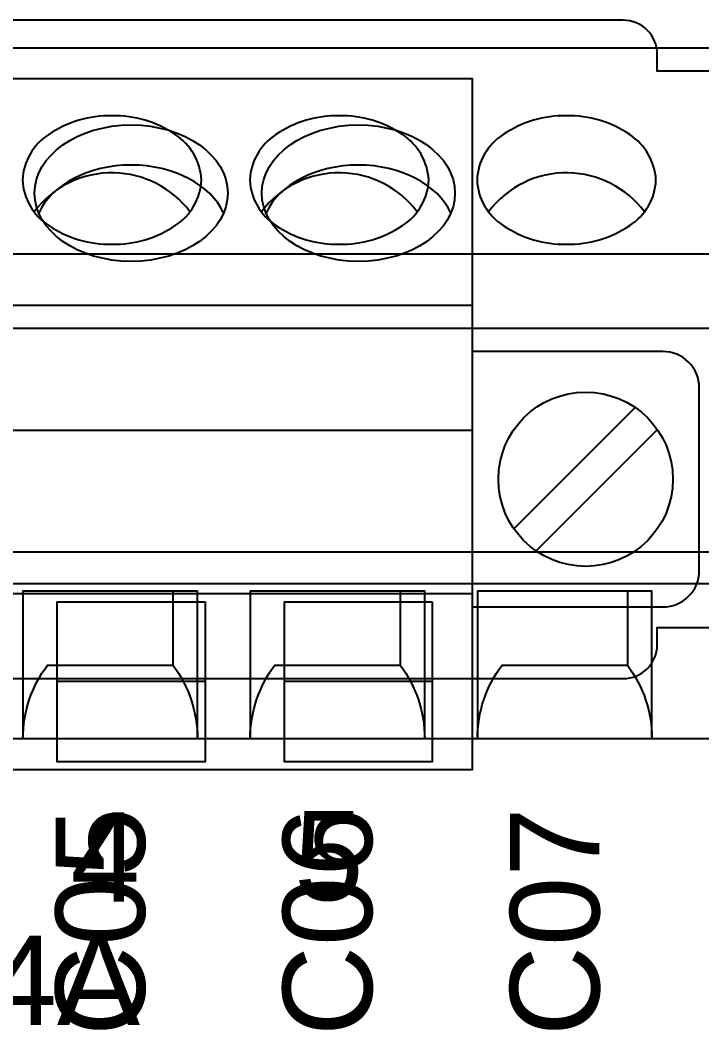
# Model space of a CAD drawing. Extents: x 1 to 47, y 1 to 35.
# Drawn here: x 40.807 to 41.407, y 13.306 to 14.195 of the extents above; entities that cross this region are included whole.
import ezdxf

# ---------------------------------------------------------------- set-up
doc = ezdxf.new("R2010")
doc.units = 0
doc.header["$MEASUREMENT"] = 0
for name, color, linetype in [('4_01__0-__EMPTY', 7, 'CONTINUOUS'), ('4_02__A0__SERIAL_COMMUNICA', 7, 'CONTINUOUS'), ('4_03__B-___3__DI___4__DO__', 7, 'CONTINUOUS'), ('4_04__1-___4__DI___4__DO__', 7, 'CONTINUOUS'), ('4_05__C-___4__DI___4__DO__', 7, 'CONTINUOUS'), ('4_06__D-___4__DI___3__DO__', 7, 'CONTINUOUS'), ('4_07__2A___8__FORM_A_DO', 7, 'CONTINUOUS'), ('4_08__2B___8__FORM_B_DO', 7, 'CONTINUOUS'), ('4_09__2C___8__DO__6__FORM_', 7, 'CONTINUOUS'), ('4_10__2D___8__DO__2__FORM_', 7, 'CONTINUOUS'), ('4_11__2G___8__DO__4__FORM_', 7, 'CONTINUOUS'), ('4_12__3-___8__DI', 7, 'CONTINUOUS'), ('4_13__4-___14__DI', 7, 'CONTINUOUS'), ('4_14__5-___8__AI', 7, 'CONTINUOUS'), ('4_15__6-___4__AI____4__AO', 7, 'CONTINUOUS')]:
    doc.layers.add(name, color=color, linetype=linetype)
doc.styles.add('ARIAL', font='arial.ttf')

msp = doc.modelspace()

# ---------------------------------------------------------------- linework, layer by layer
at = {"layer": '4_01__0-__EMPTY'}
for points in [[(42.53268, 14.19507), (41.63745, 14.19507, 0.414214), (41.60757, 14.16519), (41.60757, 14.15007), (41.36757, 14.15007), (41.36757, 14.16519, 0.414214), (41.33768, 14.19507), (40.37245, 14.19507, 0.414214)], [(40.37245, 13.61507), (41.33768, 13.61507, 0.414214), (41.36757, 13.64496), (41.36757, 13.66007), (41.60757, 13.66007), (41.60757, 13.64496, 0.414214), (41.63745, 13.61507), (42.53268, 13.61507, 0.414214)]]:
    msp.add_lwpolyline(points, format="xyb", dxfattribs=at)
at = {"layer": '4_02__A0__SERIAL_COMMUNICA'}
for points in [[(40.2046, 14.14371), (41.2046, 14.14371), (41.2046, 13.53471), (40.2046, 13.53471)], [(40.9696, 13.68264), (40.9696, 13.54179), (40.8396, 13.54179), (40.8396, 13.68264)], [(41.1696, 13.68264), (41.1696, 13.54179), (41.0396, 13.54179), (41.0396, 13.68264)]]:
    msp.add_lwpolyline(points, close=True, dxfattribs=at)
for points in [[(41.2046, 13.94371), (40.2046, 13.94371)], [(41.24145, 13.74705), (41.34826, 13.85386)], [(41.2046, 13.83371), (40.2046, 13.83371)], [(41.36775, 13.83438), (41.26094, 13.72757)], [(41.2046, 13.68971), (40.2046, 13.68971)], [(40.9696, 13.6125), (40.8396, 13.6125)], [(41.1696, 13.6125), (41.0396, 13.6125)]]:
    msp.add_lwpolyline(points, dxfattribs=at)
msp.add_lwpolyline([(41.2046, 13.67821), (41.3726, 13.67821, 0.414214), (41.4046, 13.71021), (41.4046, 13.87121, 0.414214), (41.3726, 13.90321), (41.2046, 13.90321)], format="xyb", dxfattribs=at)
msp.add_circle((41.3046, 13.79071), 0.07677, dxfattribs=at)
for centre in [(40.9046, 14.04271), (41.1046, 14.04271)]:
    msp.add_ellipse(centre, major_axis=(0.085, 0), ratio=0.707107, dxfattribs=at)
for centre in [(40.9046, 14.00735), (41.1046, 14.00735)]:
    msp.add_ellipse(centre, major_axis=(0.085, 0), ratio=0.707107, start_param=0.298532, end_param=2.84306, dxfattribs=at)
at = {"layer": '4_03__B-___3__DI___4__DO__'}
msp.add_lwpolyline([(41.58617, 14.17076), (41.58617, 13.56205), (39.98617, 13.56205), (39.98617, 14.17076)], close=True, dxfattribs=at)
for points in [[(40.94342, 14.09434, 0.154167), (40.88774, 14.11093, 0.154167), (40.83206, 14.09434, 0.244062), (40.809, 14.05429, 0.244061), (40.83206, 14.01424, 0.154167), (40.88774, 13.99765, 0.154167), (40.94342, 14.01424, 0.24406), (40.96648, 14.05429, 0.236767)], [(41.14342, 14.09434, 0.154167), (41.08774, 14.11093, 0.154167), (41.03206, 14.09434, 0.244062), (41.009, 14.05429, 0.244061), (41.03206, 14.01424, 0.154167), (41.08774, 13.99765, 0.154167), (41.14342, 14.01424, 0.24406), (41.16648, 14.05429, 0.236767)], [(41.34342, 14.09434, 0.154167), (41.28774, 14.11093, 0.154167), (41.23206, 14.09434, 0.244062), (41.209, 14.05429, 0.244061), (41.23206, 14.01424, 0.154167), (41.28774, 13.99765, 0.154167), (41.34342, 14.01424, 0.24406), (41.36648, 14.05429, 0.236767)]]:
    msp.add_lwpolyline(points, format="xyb", close=True, dxfattribs=at)
for points in [[(40.95655, 14.02646, 0.005828), (40.95626, 14.02638, 0.231198), (40.88932, 14.06063, 0.240907), (40.81922, 14.02638, 0.001746), (40.81909, 14.02625)], [(41.15655, 14.02646, 0.005828), (41.15626, 14.02638, 0.231198), (41.08932, 14.06063, 0.240907), (41.01922, 14.02638, 0.001746), (41.01909, 14.02625)], [(41.35655, 14.02646, 0.005828), (41.35626, 14.02638, 0.231198), (41.28932, 14.06063, 0.240907), (41.21922, 14.02638, 0.001746), (41.21909, 14.02625)], [(40.94128, 13.69213), (40.94128, 13.627, -0.162987), (40.96294, 13.562), (40.96294, 13.69213), (40.80939, 13.69213), (40.80939, 13.56205, -0.162853), (40.83105, 13.627), (40.94128, 13.627)], [(41.14128, 13.69213), (41.14128, 13.627, -0.162987), (41.16294, 13.562), (41.16294, 13.69213), (41.00939, 13.69213), (41.00939, 13.56205, -0.162853), (41.03105, 13.627), (41.14128, 13.627)], [(41.34128, 13.69213), (41.34128, 13.627, -0.162987), (41.36294, 13.562), (41.36294, 13.69213), (41.20939, 13.69213), (41.20939, 13.56205, -0.162853), (41.23105, 13.627), (41.34128, 13.627)]]:
    msp.add_lwpolyline(points, format="xyb", dxfattribs=at)
for points in [[(39.98617, 13.98917), (41.58617, 13.98917)], [(39.98617, 13.92373), (41.58617, 13.92373)], [(39.98617, 13.72663), (41.58617, 13.72663)], [(39.98617, 13.6988), (41.58617, 13.6988)]]:
    msp.add_lwpolyline(points, dxfattribs=at)
at = {"layer": '4_04__1-___4__DI___4__DO__'}
msp.add_lwpolyline([(41.58617, 14.17076), (41.58617, 13.56205), (39.98617, 13.56205), (39.98617, 14.17076)], close=True, dxfattribs=at)
for points in [[(40.94342, 14.09434, 0.154167), (40.88774, 14.11093, 0.154167), (40.83206, 14.09434, 0.244062), (40.809, 14.05429, 0.244061), (40.83206, 14.01424, 0.154167), (40.88774, 13.99765, 0.154167), (40.94342, 14.01424, 0.24406), (40.96648, 14.05429, 0.236767)], [(41.14342, 14.09434, 0.154167), (41.08774, 14.11093, 0.154167), (41.03206, 14.09434, 0.244062), (41.009, 14.05429, 0.244061), (41.03206, 14.01424, 0.154167), (41.08774, 13.99765, 0.154167), (41.14342, 14.01424, 0.24406), (41.16648, 14.05429, 0.236767)], [(41.34342, 14.09434, 0.154167), (41.28774, 14.11093, 0.154167), (41.23206, 14.09434, 0.244062), (41.209, 14.05429, 0.244061), (41.23206, 14.01424, 0.154167), (41.28774, 13.99765, 0.154167), (41.34342, 14.01424, 0.24406), (41.36648, 14.05429, 0.236767)]]:
    msp.add_lwpolyline(points, format="xyb", close=True, dxfattribs=at)
for points in [[(40.95655, 14.02646, 0.005828), (40.95626, 14.02638, 0.231198), (40.88932, 14.06063, 0.240907), (40.81922, 14.02638, 0.001746), (40.81909, 14.02625)], [(41.15655, 14.02646, 0.005828), (41.15626, 14.02638, 0.231198), (41.08932, 14.06063, 0.240907), (41.01922, 14.02638, 0.001746), (41.01909, 14.02625)], [(41.35655, 14.02646, 0.005828), (41.35626, 14.02638, 0.231198), (41.28932, 14.06063, 0.240907), (41.21922, 14.02638, 0.001746), (41.21909, 14.02625)], [(40.94128, 13.69213), (40.94128, 13.627, -0.162987), (40.96294, 13.562), (40.96294, 13.69213), (40.80939, 13.69213), (40.80939, 13.56205, -0.162853), (40.83105, 13.627), (40.94128, 13.627)], [(41.14128, 13.69213), (41.14128, 13.627, -0.162987), (41.16294, 13.562), (41.16294, 13.69213), (41.00939, 13.69213), (41.00939, 13.56205, -0.162853), (41.03105, 13.627), (41.14128, 13.627)], [(41.34128, 13.69213), (41.34128, 13.627, -0.162987), (41.36294, 13.562), (41.36294, 13.69213), (41.20939, 13.69213), (41.20939, 13.56205, -0.162853), (41.23105, 13.627), (41.34128, 13.627)]]:
    msp.add_lwpolyline(points, format="xyb", dxfattribs=at)
for points in [[(39.98617, 13.98917), (41.58617, 13.98917)], [(39.98617, 13.92373), (41.58617, 13.92373)], [(39.98617, 13.72663), (41.58617, 13.72663)], [(39.98617, 13.6988), (41.58617, 13.6988)]]:
    msp.add_lwpolyline(points, dxfattribs=at)
at = {"layer": '4_05__C-___4__DI___4__DO__'}
msp.add_lwpolyline([(41.58617, 14.17076), (41.58617, 13.56205), (39.98617, 13.56205), (39.98617, 14.17076)], close=True, dxfattribs=at)
for points in [[(40.94342, 14.09434, 0.154167), (40.88774, 14.11093, 0.154167), (40.83206, 14.09434, 0.244062), (40.809, 14.05429, 0.244061), (40.83206, 14.01424, 0.154167), (40.88774, 13.99765, 0.154167), (40.94342, 14.01424, 0.24406), (40.96648, 14.05429, 0.236767)], [(41.14342, 14.09434, 0.154167), (41.08774, 14.11093, 0.154167), (41.03206, 14.09434, 0.244062), (41.009, 14.05429, 0.244061), (41.03206, 14.01424, 0.154167), (41.08774, 13.99765, 0.154167), (41.14342, 14.01424, 0.24406), (41.16648, 14.05429, 0.236767)], [(41.34342, 14.09434, 0.154167), (41.28774, 14.11093, 0.154167), (41.23206, 14.09434, 0.244062), (41.209, 14.05429, 0.244061), (41.23206, 14.01424, 0.154167), (41.28774, 13.99765, 0.154167), (41.34342, 14.01424, 0.24406), (41.36648, 14.05429, 0.236767)]]:
    msp.add_lwpolyline(points, format="xyb", close=True, dxfattribs=at)
for points in [[(40.95655, 14.02646, 0.005828), (40.95626, 14.02638, 0.231198), (40.88932, 14.06063, 0.240907), (40.81922, 14.02638, 0.001746), (40.81909, 14.02625)], [(41.15655, 14.02646, 0.005828), (41.15626, 14.02638, 0.231198), (41.08932, 14.06063, 0.240907), (41.01922, 14.02638, 0.001746), (41.01909, 14.02625)], [(41.35655, 14.02646, 0.005828), (41.35626, 14.02638, 0.231198), (41.28932, 14.06063, 0.240907), (41.21922, 14.02638, 0.001746), (41.21909, 14.02625)], [(40.94128, 13.69213), (40.94128, 13.627, -0.162987), (40.96294, 13.562), (40.96294, 13.69213), (40.80939, 13.69213), (40.80939, 13.56205, -0.162853), (40.83105, 13.627), (40.94128, 13.627)], [(41.14128, 13.69213), (41.14128, 13.627, -0.162987), (41.16294, 13.562), (41.16294, 13.69213), (41.00939, 13.69213), (41.00939, 13.56205, -0.162853), (41.03105, 13.627), (41.14128, 13.627)], [(41.34128, 13.69213), (41.34128, 13.627, -0.162987), (41.36294, 13.562), (41.36294, 13.69213), (41.20939, 13.69213), (41.20939, 13.56205, -0.162853), (41.23105, 13.627), (41.34128, 13.627)]]:
    msp.add_lwpolyline(points, format="xyb", dxfattribs=at)
for points in [[(39.98617, 13.98917), (41.58617, 13.98917)], [(39.98617, 13.92373), (41.58617, 13.92373)], [(39.98617, 13.72663), (41.58617, 13.72663)], [(39.98617, 13.6988), (41.58617, 13.6988)]]:
    msp.add_lwpolyline(points, dxfattribs=at)
at = {"layer": '4_06__D-___4__DI___3__DO__'}
msp.add_lwpolyline([(41.58617, 14.17076), (41.58617, 13.56205), (39.98617, 13.56205), (39.98617, 14.17076)], close=True, dxfattribs=at)
for points in [[(40.94342, 14.09434, 0.154167), (40.88774, 14.11093, 0.154167), (40.83206, 14.09434, 0.244062), (40.809, 14.05429, 0.244061), (40.83206, 14.01424, 0.154167), (40.88774, 13.99765, 0.154167), (40.94342, 14.01424, 0.24406), (40.96648, 14.05429, 0.236767)], [(41.14342, 14.09434, 0.154167), (41.08774, 14.11093, 0.154167), (41.03206, 14.09434, 0.244062), (41.009, 14.05429, 0.244061), (41.03206, 14.01424, 0.154167), (41.08774, 13.99765, 0.154167), (41.14342, 14.01424, 0.24406), (41.16648, 14.05429, 0.236767)], [(41.34342, 14.09434, 0.154167), (41.28774, 14.11093, 0.154167), (41.23206, 14.09434, 0.244062), (41.209, 14.05429, 0.244061), (41.23206, 14.01424, 0.154167), (41.28774, 13.99765, 0.154167), (41.34342, 14.01424, 0.24406), (41.36648, 14.05429, 0.236767)]]:
    msp.add_lwpolyline(points, format="xyb", close=True, dxfattribs=at)
for points in [[(40.95655, 14.02646, 0.005828), (40.95626, 14.02638, 0.231198), (40.88932, 14.06063, 0.240907), (40.81922, 14.02638, 0.001746), (40.81909, 14.02625)], [(41.15655, 14.02646, 0.005828), (41.15626, 14.02638, 0.231198), (41.08932, 14.06063, 0.240907), (41.01922, 14.02638, 0.001746), (41.01909, 14.02625)], [(41.35655, 14.02646, 0.005828), (41.35626, 14.02638, 0.231198), (41.28932, 14.06063, 0.240907), (41.21922, 14.02638, 0.001746), (41.21909, 14.02625)], [(40.94128, 13.69213), (40.94128, 13.627, -0.162987), (40.96294, 13.562), (40.96294, 13.69213), (40.80939, 13.69213), (40.80939, 13.56205, -0.162853), (40.83105, 13.627), (40.94128, 13.627)], [(41.14128, 13.69213), (41.14128, 13.627, -0.162987), (41.16294, 13.562), (41.16294, 13.69213), (41.00939, 13.69213), (41.00939, 13.56205, -0.162853), (41.03105, 13.627), (41.14128, 13.627)], [(41.34128, 13.69213), (41.34128, 13.627, -0.162987), (41.36294, 13.562), (41.36294, 13.69213), (41.20939, 13.69213), (41.20939, 13.56205, -0.162853), (41.23105, 13.627), (41.34128, 13.627)]]:
    msp.add_lwpolyline(points, format="xyb", dxfattribs=at)
for points in [[(39.98617, 13.98917), (41.58617, 13.98917)], [(39.98617, 13.92373), (41.58617, 13.92373)], [(39.98617, 13.72663), (41.58617, 13.72663)], [(39.98617, 13.6988), (41.58617, 13.6988)]]:
    msp.add_lwpolyline(points, dxfattribs=at)
at = {"layer": '4_07__2A___8__FORM_A_DO'}
msp.add_lwpolyline([(41.58617, 14.17076), (41.58617, 13.56205), (39.98617, 13.56205), (39.98617, 14.17076)], close=True, dxfattribs=at)
for points in [[(40.94342, 14.09434, 0.154167), (40.88774, 14.11093, 0.154167), (40.83206, 14.09434, 0.244062), (40.809, 14.05429, 0.244061), (40.83206, 14.01424, 0.154167), (40.88774, 13.99765, 0.154167), (40.94342, 14.01424, 0.24406), (40.96648, 14.05429, 0.236767)], [(41.14342, 14.09434, 0.154167), (41.08774, 14.11093, 0.154167), (41.03206, 14.09434, 0.244062), (41.009, 14.05429, 0.244061), (41.03206, 14.01424, 0.154167), (41.08774, 13.99765, 0.154167), (41.14342, 14.01424, 0.24406), (41.16648, 14.05429, 0.236767)], [(41.34342, 14.09434, 0.154167), (41.28774, 14.11093, 0.154167), (41.23206, 14.09434, 0.244062), (41.209, 14.05429, 0.244061), (41.23206, 14.01424, 0.154167), (41.28774, 13.99765, 0.154167), (41.34342, 14.01424, 0.24406), (41.36648, 14.05429, 0.236767)]]:
    msp.add_lwpolyline(points, format="xyb", close=True, dxfattribs=at)
for points in [[(40.95655, 14.02646, 0.005828), (40.95626, 14.02638, 0.231198), (40.88932, 14.06063, 0.240907), (40.81922, 14.02638, 0.001746), (40.81909, 14.02625)], [(41.15655, 14.02646, 0.005828), (41.15626, 14.02638, 0.231198), (41.08932, 14.06063, 0.240907), (41.01922, 14.02638, 0.001746), (41.01909, 14.02625)], [(41.35655, 14.02646, 0.005828), (41.35626, 14.02638, 0.231198), (41.28932, 14.06063, 0.240907), (41.21922, 14.02638, 0.001746), (41.21909, 14.02625)], [(40.94128, 13.69213), (40.94128, 13.627, -0.162987), (40.96294, 13.562), (40.96294, 13.69213), (40.80939, 13.69213), (40.80939, 13.56205, -0.162853), (40.83105, 13.627), (40.94128, 13.627)], [(41.14128, 13.69213), (41.14128, 13.627, -0.162987), (41.16294, 13.562), (41.16294, 13.69213), (41.00939, 13.69213), (41.00939, 13.56205, -0.162853), (41.03105, 13.627), (41.14128, 13.627)], [(41.34128, 13.69213), (41.34128, 13.627, -0.162987), (41.36294, 13.562), (41.36294, 13.69213), (41.20939, 13.69213), (41.20939, 13.56205, -0.162853), (41.23105, 13.627), (41.34128, 13.627)]]:
    msp.add_lwpolyline(points, format="xyb", dxfattribs=at)
for points in [[(39.98617, 13.98917), (41.58617, 13.98917)], [(39.98617, 13.92373), (41.58617, 13.92373)], [(39.98617, 13.72663), (41.58617, 13.72663)], [(39.98617, 13.6988), (41.58617, 13.6988)]]:
    msp.add_lwpolyline(points, dxfattribs=at)
at = {"layer": '4_08__2B___8__FORM_B_DO'}
msp.add_lwpolyline([(41.58617, 14.17076), (41.58617, 13.56205), (39.98617, 13.56205), (39.98617, 14.17076)], close=True, dxfattribs=at)
for points in [[(40.94342, 14.09434, 0.154167), (40.88774, 14.11093, 0.154167), (40.83206, 14.09434, 0.244062), (40.809, 14.05429, 0.244061), (40.83206, 14.01424, 0.154167), (40.88774, 13.99765, 0.154167), (40.94342, 14.01424, 0.24406), (40.96648, 14.05429, 0.236767)], [(41.14342, 14.09434, 0.154167), (41.08774, 14.11093, 0.154167), (41.03206, 14.09434, 0.244062), (41.009, 14.05429, 0.244061), (41.03206, 14.01424, 0.154167), (41.08774, 13.99765, 0.154167), (41.14342, 14.01424, 0.24406), (41.16648, 14.05429, 0.236767)], [(41.34342, 14.09434, 0.154167), (41.28774, 14.11093, 0.154167), (41.23206, 14.09434, 0.244062), (41.209, 14.05429, 0.244061), (41.23206, 14.01424, 0.154167), (41.28774, 13.99765, 0.154167), (41.34342, 14.01424, 0.24406), (41.36648, 14.05429, 0.236767)]]:
    msp.add_lwpolyline(points, format="xyb", close=True, dxfattribs=at)
for points in [[(40.95655, 14.02646, 0.005828), (40.95626, 14.02638, 0.231198), (40.88932, 14.06063, 0.240907), (40.81922, 14.02638, 0.001746), (40.81909, 14.02625)], [(41.15655, 14.02646, 0.005828), (41.15626, 14.02638, 0.231198), (41.08932, 14.06063, 0.240907), (41.01922, 14.02638, 0.001746), (41.01909, 14.02625)], [(41.35655, 14.02646, 0.005828), (41.35626, 14.02638, 0.231198), (41.28932, 14.06063, 0.240907), (41.21922, 14.02638, 0.001746), (41.21909, 14.02625)], [(40.94128, 13.69213), (40.94128, 13.627, -0.162987), (40.96294, 13.562), (40.96294, 13.69213), (40.80939, 13.69213), (40.80939, 13.56205, -0.162853), (40.83105, 13.627), (40.94128, 13.627)], [(41.14128, 13.69213), (41.14128, 13.627, -0.162987), (41.16294, 13.562), (41.16294, 13.69213), (41.00939, 13.69213), (41.00939, 13.56205, -0.162853), (41.03105, 13.627), (41.14128, 13.627)], [(41.34128, 13.69213), (41.34128, 13.627, -0.162987), (41.36294, 13.562), (41.36294, 13.69213), (41.20939, 13.69213), (41.20939, 13.56205, -0.162853), (41.23105, 13.627), (41.34128, 13.627)]]:
    msp.add_lwpolyline(points, format="xyb", dxfattribs=at)
for points in [[(39.98617, 13.98917), (41.58617, 13.98917)], [(39.98617, 13.92373), (41.58617, 13.92373)], [(39.98617, 13.72663), (41.58617, 13.72663)], [(39.98617, 13.6988), (41.58617, 13.6988)]]:
    msp.add_lwpolyline(points, dxfattribs=at)
at = {"layer": '4_09__2C___8__DO__6__FORM_'}
msp.add_lwpolyline([(41.58617, 14.17076), (41.58617, 13.56205), (39.98617, 13.56205), (39.98617, 14.17076)], close=True, dxfattribs=at)
for points in [[(40.94342, 14.09434, 0.154167), (40.88774, 14.11093, 0.154167), (40.83206, 14.09434, 0.244062), (40.809, 14.05429, 0.244061), (40.83206, 14.01424, 0.154167), (40.88774, 13.99765, 0.154167), (40.94342, 14.01424, 0.24406), (40.96648, 14.05429, 0.236767)], [(41.14342, 14.09434, 0.154167), (41.08774, 14.11093, 0.154167), (41.03206, 14.09434, 0.244062), (41.009, 14.05429, 0.244061), (41.03206, 14.01424, 0.154167), (41.08774, 13.99765, 0.154167), (41.14342, 14.01424, 0.24406), (41.16648, 14.05429, 0.236767)], [(41.34342, 14.09434, 0.154167), (41.28774, 14.11093, 0.154167), (41.23206, 14.09434, 0.244062), (41.209, 14.05429, 0.244061), (41.23206, 14.01424, 0.154167), (41.28774, 13.99765, 0.154167), (41.34342, 14.01424, 0.24406), (41.36648, 14.05429, 0.236767)]]:
    msp.add_lwpolyline(points, format="xyb", close=True, dxfattribs=at)
for points in [[(40.95655, 14.02646, 0.005828), (40.95626, 14.02638, 0.231198), (40.88932, 14.06063, 0.240907), (40.81922, 14.02638, 0.001746), (40.81909, 14.02625)], [(41.15655, 14.02646, 0.005828), (41.15626, 14.02638, 0.231198), (41.08932, 14.06063, 0.240907), (41.01922, 14.02638, 0.001746), (41.01909, 14.02625)], [(41.35655, 14.02646, 0.005828), (41.35626, 14.02638, 0.231198), (41.28932, 14.06063, 0.240907), (41.21922, 14.02638, 0.001746), (41.21909, 14.02625)], [(40.94128, 13.69213), (40.94128, 13.627, -0.162987), (40.96294, 13.562), (40.96294, 13.69213), (40.80939, 13.69213), (40.80939, 13.56205, -0.162853), (40.83105, 13.627), (40.94128, 13.627)], [(41.14128, 13.69213), (41.14128, 13.627, -0.162987), (41.16294, 13.562), (41.16294, 13.69213), (41.00939, 13.69213), (41.00939, 13.56205, -0.162853), (41.03105, 13.627), (41.14128, 13.627)], [(41.34128, 13.69213), (41.34128, 13.627, -0.162987), (41.36294, 13.562), (41.36294, 13.69213), (41.20939, 13.69213), (41.20939, 13.56205, -0.162853), (41.23105, 13.627), (41.34128, 13.627)]]:
    msp.add_lwpolyline(points, format="xyb", dxfattribs=at)
for points in [[(39.98617, 13.98917), (41.58617, 13.98917)], [(39.98617, 13.92373), (41.58617, 13.92373)], [(39.98617, 13.72663), (41.58617, 13.72663)], [(39.98617, 13.6988), (41.58617, 13.6988)]]:
    msp.add_lwpolyline(points, dxfattribs=at)
at = {"layer": '4_10__2D___8__DO__2__FORM_'}
msp.add_lwpolyline([(41.58617, 14.17076), (41.58617, 13.56205), (39.98617, 13.56205), (39.98617, 14.17076)], close=True, dxfattribs=at)
for points in [[(40.94342, 14.09434, 0.154167), (40.88774, 14.11093, 0.154167), (40.83206, 14.09434, 0.244062), (40.809, 14.05429, 0.244061), (40.83206, 14.01424, 0.154167), (40.88774, 13.99765, 0.154167), (40.94342, 14.01424, 0.24406), (40.96648, 14.05429, 0.236767)], [(41.14342, 14.09434, 0.154167), (41.08774, 14.11093, 0.154167), (41.03206, 14.09434, 0.244062), (41.009, 14.05429, 0.244061), (41.03206, 14.01424, 0.154167), (41.08774, 13.99765, 0.154167), (41.14342, 14.01424, 0.24406), (41.16648, 14.05429, 0.236767)], [(41.34342, 14.09434, 0.154167), (41.28774, 14.11093, 0.154167), (41.23206, 14.09434, 0.244062), (41.209, 14.05429, 0.244061), (41.23206, 14.01424, 0.154167), (41.28774, 13.99765, 0.154167), (41.34342, 14.01424, 0.24406), (41.36648, 14.05429, 0.236767)]]:
    msp.add_lwpolyline(points, format="xyb", close=True, dxfattribs=at)
for points in [[(40.95655, 14.02646, 0.005828), (40.95626, 14.02638, 0.231198), (40.88932, 14.06063, 0.240907), (40.81922, 14.02638, 0.001746), (40.81909, 14.02625)], [(41.15655, 14.02646, 0.005828), (41.15626, 14.02638, 0.231198), (41.08932, 14.06063, 0.240907), (41.01922, 14.02638, 0.001746), (41.01909, 14.02625)], [(41.35655, 14.02646, 0.005828), (41.35626, 14.02638, 0.231198), (41.28932, 14.06063, 0.240907), (41.21922, 14.02638, 0.001746), (41.21909, 14.02625)], [(40.94128, 13.69213), (40.94128, 13.627, -0.162987), (40.96294, 13.562), (40.96294, 13.69213), (40.80939, 13.69213), (40.80939, 13.56205, -0.162853), (40.83105, 13.627), (40.94128, 13.627)], [(41.14128, 13.69213), (41.14128, 13.627, -0.162987), (41.16294, 13.562), (41.16294, 13.69213), (41.00939, 13.69213), (41.00939, 13.56205, -0.162853), (41.03105, 13.627), (41.14128, 13.627)], [(41.34128, 13.69213), (41.34128, 13.627, -0.162987), (41.36294, 13.562), (41.36294, 13.69213), (41.20939, 13.69213), (41.20939, 13.56205, -0.162853), (41.23105, 13.627), (41.34128, 13.627)]]:
    msp.add_lwpolyline(points, format="xyb", dxfattribs=at)
for points in [[(39.98617, 13.98917), (41.58617, 13.98917)], [(39.98617, 13.92373), (41.58617, 13.92373)], [(39.98617, 13.72663), (41.58617, 13.72663)], [(39.98617, 13.6988), (41.58617, 13.6988)]]:
    msp.add_lwpolyline(points, dxfattribs=at)
at = {"layer": '4_11__2G___8__DO__4__FORM_'}
msp.add_lwpolyline([(41.58617, 14.17076), (41.58617, 13.56205), (39.98617, 13.56205), (39.98617, 14.17076)], close=True, dxfattribs=at)
for points in [[(40.94342, 14.09434, 0.154167), (40.88774, 14.11093, 0.154167), (40.83206, 14.09434, 0.244062), (40.809, 14.05429, 0.244061), (40.83206, 14.01424, 0.154167), (40.88774, 13.99765, 0.154167), (40.94342, 14.01424, 0.24406), (40.96648, 14.05429, 0.236767)], [(41.14342, 14.09434, 0.154167), (41.08774, 14.11093, 0.154167), (41.03206, 14.09434, 0.244062), (41.009, 14.05429, 0.244061), (41.03206, 14.01424, 0.154167), (41.08774, 13.99765, 0.154167), (41.14342, 14.01424, 0.24406), (41.16648, 14.05429, 0.236767)], [(41.34342, 14.09434, 0.154167), (41.28774, 14.11093, 0.154167), (41.23206, 14.09434, 0.244062), (41.209, 14.05429, 0.244061), (41.23206, 14.01424, 0.154167), (41.28774, 13.99765, 0.154167), (41.34342, 14.01424, 0.24406), (41.36648, 14.05429, 0.236767)]]:
    msp.add_lwpolyline(points, format="xyb", close=True, dxfattribs=at)
for points in [[(40.95655, 14.02646, 0.005828), (40.95626, 14.02638, 0.231198), (40.88932, 14.06063, 0.240907), (40.81922, 14.02638, 0.001746), (40.81909, 14.02625)], [(41.15655, 14.02646, 0.005828), (41.15626, 14.02638, 0.231198), (41.08932, 14.06063, 0.240907), (41.01922, 14.02638, 0.001746), (41.01909, 14.02625)], [(41.35655, 14.02646, 0.005828), (41.35626, 14.02638, 0.231198), (41.28932, 14.06063, 0.240907), (41.21922, 14.02638, 0.001746), (41.21909, 14.02625)], [(40.94128, 13.69213), (40.94128, 13.627, -0.162987), (40.96294, 13.562), (40.96294, 13.69213), (40.80939, 13.69213), (40.80939, 13.56205, -0.162853), (40.83105, 13.627), (40.94128, 13.627)], [(41.14128, 13.69213), (41.14128, 13.627, -0.162987), (41.16294, 13.562), (41.16294, 13.69213), (41.00939, 13.69213), (41.00939, 13.56205, -0.162853), (41.03105, 13.627), (41.14128, 13.627)], [(41.34128, 13.69213), (41.34128, 13.627, -0.162987), (41.36294, 13.562), (41.36294, 13.69213), (41.20939, 13.69213), (41.20939, 13.56205, -0.162853), (41.23105, 13.627), (41.34128, 13.627)]]:
    msp.add_lwpolyline(points, format="xyb", dxfattribs=at)
for points in [[(39.98617, 13.98917), (41.58617, 13.98917)], [(39.98617, 13.92373), (41.58617, 13.92373)], [(39.98617, 13.72663), (41.58617, 13.72663)], [(39.98617, 13.6988), (41.58617, 13.6988)]]:
    msp.add_lwpolyline(points, dxfattribs=at)
at = {"layer": '4_12__3-___8__DI'}
msp.add_lwpolyline([(41.58617, 14.17076), (41.58617, 13.56205), (39.98617, 13.56205), (39.98617, 14.17076)], close=True, dxfattribs=at)
for points in [[(40.94342, 14.09434, 0.154167), (40.88774, 14.11093, 0.154167), (40.83206, 14.09434, 0.244062), (40.809, 14.05429, 0.244061), (40.83206, 14.01424, 0.154167), (40.88774, 13.99765, 0.154167), (40.94342, 14.01424, 0.24406), (40.96648, 14.05429, 0.236767)], [(41.14342, 14.09434, 0.154167), (41.08774, 14.11093, 0.154167), (41.03206, 14.09434, 0.244062), (41.009, 14.05429, 0.244061), (41.03206, 14.01424, 0.154167), (41.08774, 13.99765, 0.154167), (41.14342, 14.01424, 0.24406), (41.16648, 14.05429, 0.236767)], [(41.34342, 14.09434, 0.154167), (41.28774, 14.11093, 0.154167), (41.23206, 14.09434, 0.244062), (41.209, 14.05429, 0.244061), (41.23206, 14.01424, 0.154167), (41.28774, 13.99765, 0.154167), (41.34342, 14.01424, 0.24406), (41.36648, 14.05429, 0.236767)]]:
    msp.add_lwpolyline(points, format="xyb", close=True, dxfattribs=at)
for points in [[(40.95655, 14.02646, 0.005828), (40.95626, 14.02638, 0.231198), (40.88932, 14.06063, 0.240907), (40.81922, 14.02638, 0.001746), (40.81909, 14.02625)], [(41.15655, 14.02646, 0.005828), (41.15626, 14.02638, 0.231198), (41.08932, 14.06063, 0.240907), (41.01922, 14.02638, 0.001746), (41.01909, 14.02625)], [(41.35655, 14.02646, 0.005828), (41.35626, 14.02638, 0.231198), (41.28932, 14.06063, 0.240907), (41.21922, 14.02638, 0.001746), (41.21909, 14.02625)], [(40.94128, 13.69213), (40.94128, 13.627, -0.162987), (40.96294, 13.562), (40.96294, 13.69213), (40.80939, 13.69213), (40.80939, 13.56205, -0.162853), (40.83105, 13.627), (40.94128, 13.627)], [(41.14128, 13.69213), (41.14128, 13.627, -0.162987), (41.16294, 13.562), (41.16294, 13.69213), (41.00939, 13.69213), (41.00939, 13.56205, -0.162853), (41.03105, 13.627), (41.14128, 13.627)], [(41.34128, 13.69213), (41.34128, 13.627, -0.162987), (41.36294, 13.562), (41.36294, 13.69213), (41.20939, 13.69213), (41.20939, 13.56205, -0.162853), (41.23105, 13.627), (41.34128, 13.627)]]:
    msp.add_lwpolyline(points, format="xyb", dxfattribs=at)
for points in [[(39.98617, 13.98917), (41.58617, 13.98917)], [(39.98617, 13.92373), (41.58617, 13.92373)], [(39.98617, 13.72663), (41.58617, 13.72663)], [(39.98617, 13.6988), (41.58617, 13.6988)]]:
    msp.add_lwpolyline(points, dxfattribs=at)
at = {"layer": '4_13__4-___14__DI'}
msp.add_lwpolyline([(41.58617, 14.17076), (41.58617, 13.56205), (39.98617, 13.56205), (39.98617, 14.17076)], close=True, dxfattribs=at)
for points in [[(40.94342, 14.09434, 0.154167), (40.88774, 14.11093, 0.154167), (40.83206, 14.09434, 0.244062), (40.809, 14.05429, 0.244061), (40.83206, 14.01424, 0.154167), (40.88774, 13.99765, 0.154167), (40.94342, 14.01424, 0.24406), (40.96648, 14.05429, 0.236767)], [(41.14342, 14.09434, 0.154167), (41.08774, 14.11093, 0.154167), (41.03206, 14.09434, 0.244062), (41.009, 14.05429, 0.244061), (41.03206, 14.01424, 0.154167), (41.08774, 13.99765, 0.154167), (41.14342, 14.01424, 0.24406), (41.16648, 14.05429, 0.236767)], [(41.34342, 14.09434, 0.154167), (41.28774, 14.11093, 0.154167), (41.23206, 14.09434, 0.244062), (41.209, 14.05429, 0.244061), (41.23206, 14.01424, 0.154167), (41.28774, 13.99765, 0.154167), (41.34342, 14.01424, 0.24406), (41.36648, 14.05429, 0.236767)]]:
    msp.add_lwpolyline(points, format="xyb", close=True, dxfattribs=at)
for points in [[(40.95655, 14.02646, 0.005828), (40.95626, 14.02638, 0.231198), (40.88932, 14.06063, 0.240907), (40.81922, 14.02638, 0.001746), (40.81909, 14.02625)], [(41.15655, 14.02646, 0.005828), (41.15626, 14.02638, 0.231198), (41.08932, 14.06063, 0.240907), (41.01922, 14.02638, 0.001746), (41.01909, 14.02625)], [(41.35655, 14.02646, 0.005828), (41.35626, 14.02638, 0.231198), (41.28932, 14.06063, 0.240907), (41.21922, 14.02638, 0.001746), (41.21909, 14.02625)], [(40.94128, 13.69213), (40.94128, 13.627, -0.162987), (40.96294, 13.562), (40.96294, 13.69213), (40.80939, 13.69213), (40.80939, 13.56205, -0.162853), (40.83105, 13.627), (40.94128, 13.627)], [(41.14128, 13.69213), (41.14128, 13.627, -0.162987), (41.16294, 13.562), (41.16294, 13.69213), (41.00939, 13.69213), (41.00939, 13.56205, -0.162853), (41.03105, 13.627), (41.14128, 13.627)], [(41.34128, 13.69213), (41.34128, 13.627, -0.162987), (41.36294, 13.562), (41.36294, 13.69213), (41.20939, 13.69213), (41.20939, 13.56205, -0.162853), (41.23105, 13.627), (41.34128, 13.627)]]:
    msp.add_lwpolyline(points, format="xyb", dxfattribs=at)
for points in [[(39.98617, 13.98917), (41.58617, 13.98917)], [(39.98617, 13.92373), (41.58617, 13.92373)], [(39.98617, 13.72663), (41.58617, 13.72663)], [(39.98617, 13.6988), (41.58617, 13.6988)]]:
    msp.add_lwpolyline(points, dxfattribs=at)
at = {"layer": '4_14__5-___8__AI'}
msp.add_lwpolyline([(41.58617, 14.17076), (41.58617, 13.56205), (39.98617, 13.56205), (39.98617, 14.17076)], close=True, dxfattribs=at)
for points in [[(40.94342, 14.09434, 0.154167), (40.88774, 14.11093, 0.154167), (40.83206, 14.09434, 0.244062), (40.809, 14.05429, 0.244061), (40.83206, 14.01424, 0.154167), (40.88774, 13.99765, 0.154167), (40.94342, 14.01424, 0.24406), (40.96648, 14.05429, 0.236767)], [(41.14342, 14.09434, 0.154167), (41.08774, 14.11093, 0.154167), (41.03206, 14.09434, 0.244062), (41.009, 14.05429, 0.244061), (41.03206, 14.01424, 0.154167), (41.08774, 13.99765, 0.154167), (41.14342, 14.01424, 0.24406), (41.16648, 14.05429, 0.236767)], [(41.34342, 14.09434, 0.154167), (41.28774, 14.11093, 0.154167), (41.23206, 14.09434, 0.244062), (41.209, 14.05429, 0.244061), (41.23206, 14.01424, 0.154167), (41.28774, 13.99765, 0.154167), (41.34342, 14.01424, 0.24406), (41.36648, 14.05429, 0.236767)]]:
    msp.add_lwpolyline(points, format="xyb", close=True, dxfattribs=at)
for points in [[(40.95655, 14.02646, 0.005828), (40.95626, 14.02638, 0.231198), (40.88932, 14.06063, 0.240907), (40.81922, 14.02638, 0.001746), (40.81909, 14.02625)], [(41.15655, 14.02646, 0.005828), (41.15626, 14.02638, 0.231198), (41.08932, 14.06063, 0.240907), (41.01922, 14.02638, 0.001746), (41.01909, 14.02625)], [(41.35655, 14.02646, 0.005828), (41.35626, 14.02638, 0.231198), (41.28932, 14.06063, 0.240907), (41.21922, 14.02638, 0.001746), (41.21909, 14.02625)], [(40.94128, 13.69213), (40.94128, 13.627, -0.162987), (40.96294, 13.562), (40.96294, 13.69213), (40.80939, 13.69213), (40.80939, 13.56205, -0.162853), (40.83105, 13.627), (40.94128, 13.627)], [(41.14128, 13.69213), (41.14128, 13.627, -0.162987), (41.16294, 13.562), (41.16294, 13.69213), (41.00939, 13.69213), (41.00939, 13.56205, -0.162853), (41.03105, 13.627), (41.14128, 13.627)], [(41.34128, 13.69213), (41.34128, 13.627, -0.162987), (41.36294, 13.562), (41.36294, 13.69213), (41.20939, 13.69213), (41.20939, 13.56205, -0.162853), (41.23105, 13.627), (41.34128, 13.627)]]:
    msp.add_lwpolyline(points, format="xyb", dxfattribs=at)
for points in [[(39.98617, 13.98917), (41.58617, 13.98917)], [(39.98617, 13.92373), (41.58617, 13.92373)], [(39.98617, 13.72663), (41.58617, 13.72663)], [(39.98617, 13.6988), (41.58617, 13.6988)]]:
    msp.add_lwpolyline(points, dxfattribs=at)
at = {"layer": '4_15__6-___4__AI____4__AO'}
msp.add_lwpolyline([(41.58617, 14.17076), (41.58617, 13.56205), (39.98617, 13.56205), (39.98617, 14.17076)], close=True, dxfattribs=at)
for points in [[(40.94342, 14.09434, 0.154167), (40.88774, 14.11093, 0.154167), (40.83206, 14.09434, 0.244062), (40.809, 14.05429, 0.244061), (40.83206, 14.01424, 0.154167), (40.88774, 13.99765, 0.154167), (40.94342, 14.01424, 0.24406), (40.96648, 14.05429, 0.236767)], [(41.14342, 14.09434, 0.154167), (41.08774, 14.11093, 0.154167), (41.03206, 14.09434, 0.244062), (41.009, 14.05429, 0.244061), (41.03206, 14.01424, 0.154167), (41.08774, 13.99765, 0.154167), (41.14342, 14.01424, 0.24406), (41.16648, 14.05429, 0.236767)], [(41.34342, 14.09434, 0.154167), (41.28774, 14.11093, 0.154167), (41.23206, 14.09434, 0.244062), (41.209, 14.05429, 0.244061), (41.23206, 14.01424, 0.154167), (41.28774, 13.99765, 0.154167), (41.34342, 14.01424, 0.24406), (41.36648, 14.05429, 0.236767)]]:
    msp.add_lwpolyline(points, format="xyb", close=True, dxfattribs=at)
for points in [[(40.95655, 14.02646, 0.005828), (40.95626, 14.02638, 0.231198), (40.88932, 14.06063, 0.240907), (40.81922, 14.02638, 0.001746), (40.81909, 14.02625)], [(41.15655, 14.02646, 0.005828), (41.15626, 14.02638, 0.231198), (41.08932, 14.06063, 0.240907), (41.01922, 14.02638, 0.001746), (41.01909, 14.02625)], [(41.35655, 14.02646, 0.005828), (41.35626, 14.02638, 0.231198), (41.28932, 14.06063, 0.240907), (41.21922, 14.02638, 0.001746), (41.21909, 14.02625)], [(40.94128, 13.69213), (40.94128, 13.627, -0.162987), (40.96294, 13.562), (40.96294, 13.69213), (40.80939, 13.69213), (40.80939, 13.56205, -0.162853), (40.83105, 13.627), (40.94128, 13.627)], [(41.14128, 13.69213), (41.14128, 13.627, -0.162987), (41.16294, 13.562), (41.16294, 13.69213), (41.00939, 13.69213), (41.00939, 13.56205, -0.162853), (41.03105, 13.627), (41.14128, 13.627)], [(41.34128, 13.69213), (41.34128, 13.627, -0.162987), (41.36294, 13.562), (41.36294, 13.69213), (41.20939, 13.69213), (41.20939, 13.56205, -0.162853), (41.23105, 13.627), (41.34128, 13.627)]]:
    msp.add_lwpolyline(points, format="xyb", dxfattribs=at)
for points in [[(39.98617, 13.98917), (41.58617, 13.98917)], [(39.98617, 13.92373), (41.58617, 13.92373)], [(39.98617, 13.72663), (41.58617, 13.72663)], [(39.98617, 13.6988), (41.58617, 13.6988)]]:
    msp.add_lwpolyline(points, dxfattribs=at)

# ---------------------------------------------------------------- texts
at = {"layer": '4_01__0-__EMPTY', "style": 'ARIAL'}
for s, p in [('C05', (40.91668, 13.30012)), ('C06', (41.11667, 13.30012)), ('C07', (41.31669, 13.30012))]:
    msp.add_text(s, height=0.078667, rotation=90, dxfattribs=at).set_placement(p)
at = {"layer": '4_02__A0__SERIAL_COMMUNICA', "style": 'ARIAL'}
for s, height, p in [('4', 0.07867, (40.85116, 13.41852)), ('5', 0.07867, (41.048, 13.41986)), ('PORT 4A', 0.078667, (40.44231, 13.30986))]:
    msp.add_text(s, height=height, dxfattribs=at).set_placement(p)
at = {"layer": '4_03__B-___3__DI___4__DO__', "style": 'ARIAL'}
for s, p in [('C05', (40.91668, 13.30012)), ('C06', (41.11667, 13.30012)), ('C07', (41.31669, 13.30012))]:
    msp.add_text(s, height=0.078667, rotation=90, dxfattribs=at).set_placement(p)
at = {"layer": '4_04__1-___4__DI___4__DO__', "style": 'ARIAL'}
for s, p in [('C05', (40.91668, 13.30012)), ('C06', (41.11667, 13.30012)), ('C07', (41.31669, 13.30012))]:
    msp.add_text(s, height=0.078667, rotation=90, dxfattribs=at).set_placement(p)
at = {"layer": '4_05__C-___4__DI___4__DO__', "style": 'ARIAL'}
for s, p in [('C05', (40.91668, 13.30012)), ('C06', (41.11667, 13.30012)), ('C07', (41.31669, 13.30012))]:
    msp.add_text(s, height=0.078667, rotation=90, dxfattribs=at).set_placement(p)
at = {"layer": '4_06__D-___4__DI___3__DO__', "style": 'ARIAL'}
for s, p in [('C05', (40.91668, 13.30012)), ('C06', (41.11667, 13.30012)), ('C07', (41.31669, 13.30012))]:
    msp.add_text(s, height=0.078667, rotation=90, dxfattribs=at).set_placement(p)
at = {"layer": '4_07__2A___8__FORM_A_DO', "style": 'ARIAL'}
for s, p in [('C05', (40.91668, 13.30012)), ('C06', (41.11667, 13.30012)), ('C07', (41.31669, 13.30012))]:
    msp.add_text(s, height=0.078667, rotation=90, dxfattribs=at).set_placement(p)
at = {"layer": '4_08__2B___8__FORM_B_DO', "style": 'ARIAL'}
for s, p in [('C05', (40.91668, 13.30012)), ('C06', (41.11667, 13.30012)), ('C07', (41.31669, 13.30012))]:
    msp.add_text(s, height=0.078667, rotation=90, dxfattribs=at).set_placement(p)
at = {"layer": '4_09__2C___8__DO__6__FORM_', "style": 'ARIAL'}
for s, p in [('C05', (40.91668, 13.30012)), ('C06', (41.11667, 13.30012)), ('C07', (41.31669, 13.30012))]:
    msp.add_text(s, height=0.078667, rotation=90, dxfattribs=at).set_placement(p)
at = {"layer": '4_10__2D___8__DO__2__FORM_', "style": 'ARIAL'}
for s, p in [('C05', (40.91668, 13.30012)), ('C06', (41.11667, 13.30012)), ('C07', (41.31669, 13.30012))]:
    msp.add_text(s, height=0.078667, rotation=90, dxfattribs=at).set_placement(p)
at = {"layer": '4_11__2G___8__DO__4__FORM_', "style": 'ARIAL'}
for s, p in [('C05', (40.91668, 13.30012)), ('C06', (41.11667, 13.30012)), ('C07', (41.31669, 13.30012))]:
    msp.add_text(s, height=0.078667, rotation=90, dxfattribs=at).set_placement(p)
at = {"layer": '4_12__3-___8__DI', "style": 'ARIAL'}
for s, p in [('C05', (40.91668, 13.30012)), ('C06', (41.11667, 13.30012)), ('C07', (41.31669, 13.30012))]:
    msp.add_text(s, height=0.078667, rotation=90, dxfattribs=at).set_placement(p)
at = {"layer": '4_13__4-___14__DI', "style": 'ARIAL'}
for s, p in [('C05', (40.91668, 13.30012)), ('C06', (41.11667, 13.30012)), ('C07', (41.31669, 13.30012))]:
    msp.add_text(s, height=0.078667, rotation=90, dxfattribs=at).set_placement(p)
at = {"layer": '4_14__5-___8__AI', "style": 'ARIAL'}
for s, p in [('C05', (40.91668, 13.30012)), ('C06', (41.11667, 13.30012)), ('C07', (41.31669, 13.30012))]:
    msp.add_text(s, height=0.078667, rotation=90, dxfattribs=at).set_placement(p)
at = {"layer": '4_15__6-___4__AI____4__AO', "style": 'ARIAL'}
for s, p in [('C05', (40.91668, 13.30012)), ('C06', (41.11667, 13.30012)), ('C07', (41.31669, 13.30012))]:
    msp.add_text(s, height=0.078667, rotation=90, dxfattribs=at).set_placement(p)

doc.saveas('drawing.dxf')
